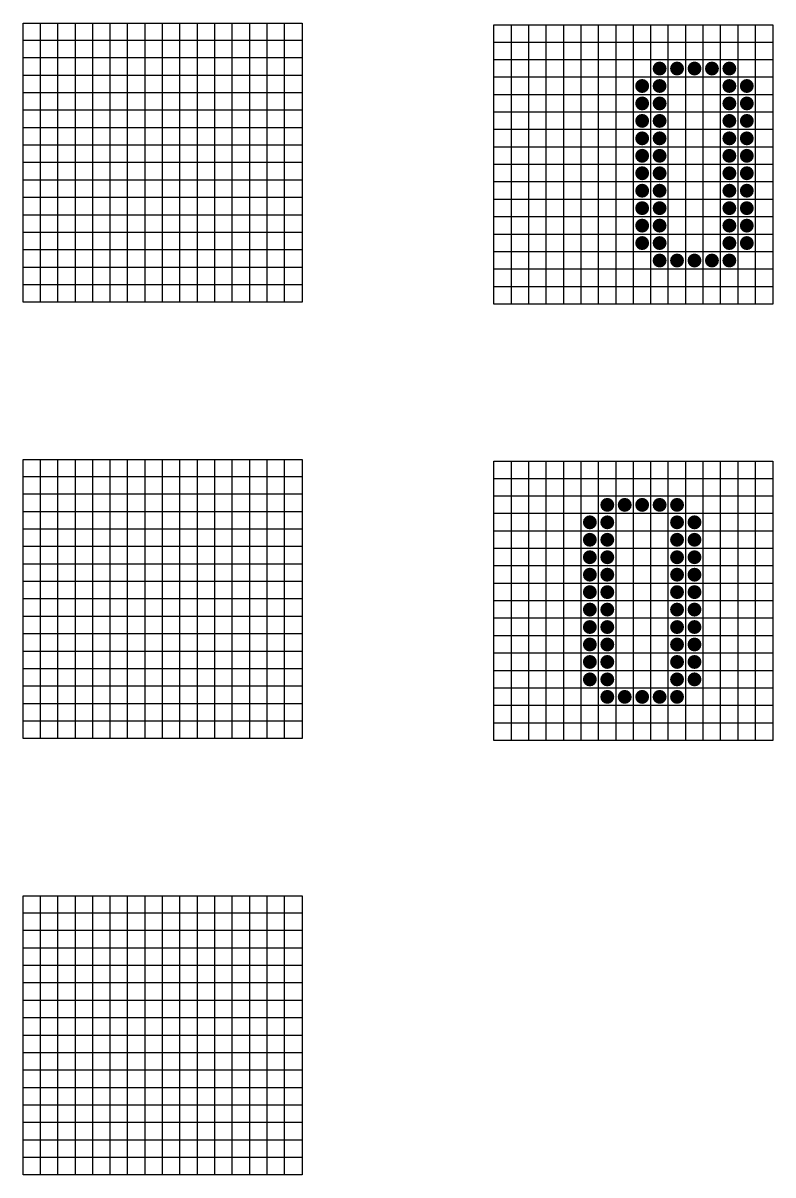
# Model space of a CAD drawing. Header units: millimetres. Extents: x -420 to 3492, y -250 to 2666.
# Drawn here: x 1441 to 1871, y -250 to 410 of the extents above; entities that cross this region are included whole.
import ezdxf

# ---------------------------------------------------------------- set-up
doc = ezdxf.new("R2010")
doc.units = ezdxf.units.MM
doc.layers.add('1', color=252, linetype='Continuous')

# ---------------------------------------------------------------- blocks, each defined once
blk = doc.blocks.new('A$C286635286')
at = {"layer": '1'}
for p, q in [((20, 160), (180, 160)), ((20, 0), (20, 160)), ((30, 0), (30, 160)), ((40, 0), (40, 160)), ((50, 0), (50, 160)), ((60, 0), (60, 160)), ((70, 0), (70, 160)), ((80, 0), (80, 160)), ((90, 0), (90, 160)), ((100, 0), (100, 160)), ((110, 0), (110, 160)), ((120, 0), (120, 160)), ((130, 0), (130, 160)), ((140, 0), (140, 160)), ((150, 0), (150, 160)), ((160, 0), (160, 160)), ((170, 0), (170, 160)), ((180, 160), (180, 0)), ((180, 150), (20, 150)), ((180, 140), (20, 140)), ((180, 130), (20, 130)), ((180, 120), (20, 120)), ((180, 110), (20, 110)), ((180, 100), (20, 100)), ((180, 90), (20, 90)), ((180, 80), (20, 80)), ((180, 70), (20, 70)), ((180, 60), (20, 60)), ((180, 50), (20, 50)), ((180, 40), (20, 40)), ((180, 30), (20, 30)), ((180, 20), (20, 20)), ((180, 10), (20, 10)), ((180, 0), (20, 0))]:
    blk.add_line(p, q, dxfattribs=at)

msp = doc.modelspace()

# ---------------------------------------------------------------- hatches: boundary and pattern name
h = msp.add_hatch(color=256)
h.set_gradient(color1=(255, 191, 0), color2=(255, 187, 0), one_color=1, name='INVSPHERICAL')
h.paths.add_polyline_path([(1801.84, 383.93, 1), (1809.84, 383.93, 1)])
edge = h.paths.add_edge_path(flags=0)
edge.add_arc((1805.84, 383.93), 4, 0, 360)
edge = h.paths.add_edge_path(flags=16)
edge.add_arc((1805.84, 383.93), 4, 0, 360)
h = msp.add_hatch(color=256)
h.set_gradient(color1=(255, 191, 0), color2=(255, 187, 0), one_color=1, name='INVSPHERICAL')
h.paths.add_polyline_path([(1811.84, 383.93, 1), (1819.84, 383.93, 1)])
edge = h.paths.add_edge_path(flags=0)
edge.add_arc((1815.84, 383.93), 4, 0, 360)
edge = h.paths.add_edge_path(flags=16)
edge.add_arc((1815.84, 383.93), 4, 0, 360)
h = msp.add_hatch(color=256)
h.set_gradient(color1=(255, 191, 0), color2=(255, 187, 0), one_color=1, name='INVSPHERICAL')
h.paths.add_polyline_path([(1821.84, 383.93, 1), (1829.84, 383.93, 1)])
edge = h.paths.add_edge_path(flags=0)
edge.add_arc((1825.84, 383.93), 4, 0, 360)
edge = h.paths.add_edge_path(flags=16)
edge.add_arc((1825.84, 383.93), 4, 0, 360)
h = msp.add_hatch(color=256)
h.set_gradient(color1=(255, 191, 0), color2=(255, 187, 0), one_color=1, name='INVSPHERICAL')
h.paths.add_polyline_path([(1831.84, 383.93, 1), (1839.84, 383.93, 1)])
edge = h.paths.add_edge_path(flags=0)
edge.add_arc((1835.84, 383.93), 4, 0, 360)
edge = h.paths.add_edge_path(flags=16)
edge.add_arc((1835.84, 383.93), 4, 0, 360)
h = msp.add_hatch(color=256)
h.set_gradient(color1=(255, 191, 0), color2=(255, 187, 0), one_color=1, name='INVSPHERICAL')
h.paths.add_polyline_path([(1841.84, 383.93, 1), (1849.84, 383.93, 1)])
edge = h.paths.add_edge_path(flags=0)
edge.add_arc((1845.84, 383.93), 4, 0, 360)
edge = h.paths.add_edge_path(flags=16)
edge.add_arc((1845.84, 383.93), 4, 0, 360)
h = msp.add_hatch(color=256)
h.set_gradient(color1=(255, 191, 0), color2=(255, 187, 0), one_color=1, name='INVSPHERICAL')
h.paths.add_polyline_path([(1791.84, 373.93, 1), (1799.84, 373.93, 1)])
edge = h.paths.add_edge_path(flags=0)
edge.add_arc((1795.84, 373.93), 4, 0, 360)
edge = h.paths.add_edge_path(flags=16)
edge.add_arc((1795.84, 373.93), 4, 0, 360)
h = msp.add_hatch(color=256)
h.set_gradient(color1=(255, 191, 0), color2=(255, 187, 0), one_color=1, name='INVSPHERICAL')
h.paths.add_polyline_path([(1801.84, 373.93, 1), (1809.84, 373.93, 1)])
edge = h.paths.add_edge_path(flags=0)
edge.add_arc((1805.84, 373.93), 4, 0, 360)
edge = h.paths.add_edge_path(flags=16)
edge.add_arc((1805.84, 373.93), 4, 0, 360)
h = msp.add_hatch(color=256)
h.set_gradient(color1=(255, 191, 0), color2=(255, 187, 0), one_color=1, name='INVSPHERICAL')
h.paths.add_polyline_path([(1841.84, 373.93, 1), (1849.84, 373.93, 1)])
edge = h.paths.add_edge_path(flags=0)
edge.add_arc((1845.84, 373.93), 4, 0, 360)
edge = h.paths.add_edge_path(flags=16)
edge.add_arc((1845.84, 373.93), 4, 0, 360)
h = msp.add_hatch(color=256)
h.set_gradient(color1=(255, 191, 0), color2=(255, 187, 0), one_color=1, name='INVSPHERICAL')
h.paths.add_polyline_path([(1851.84, 373.93, 1), (1859.84, 373.93, 1)])
edge = h.paths.add_edge_path(flags=0)
edge.add_arc((1855.84, 373.93), 4, 0, 360)
edge = h.paths.add_edge_path(flags=16)
edge.add_arc((1855.84, 373.93), 4, 0, 360)
h = msp.add_hatch(color=256)
h.set_gradient(color1=(255, 191, 0), color2=(255, 187, 0), one_color=1, name='INVSPHERICAL')
h.paths.add_polyline_path([(1791.84, 363.93, 1), (1799.84, 363.93, 1)])
edge = h.paths.add_edge_path(flags=0)
edge.add_arc((1795.84, 363.93), 4, 0, 360)
edge = h.paths.add_edge_path(flags=16)
edge.add_arc((1795.84, 363.93), 4, 0, 360)
h = msp.add_hatch(color=256)
h.set_gradient(color1=(255, 191, 0), color2=(255, 187, 0), one_color=1, name='INVSPHERICAL')
h.paths.add_polyline_path([(1801.84, 363.93, 1), (1809.84, 363.93, 1)])
edge = h.paths.add_edge_path(flags=0)
edge.add_arc((1805.84, 363.93), 4, 0, 360)
edge = h.paths.add_edge_path(flags=16)
edge.add_arc((1805.84, 363.93), 4, 0, 360)
h = msp.add_hatch(color=256)
h.set_gradient(color1=(255, 191, 0), color2=(255, 187, 0), one_color=1, name='INVSPHERICAL')
h.paths.add_polyline_path([(1841.84, 363.93, 1), (1849.84, 363.93, 1)])
edge = h.paths.add_edge_path(flags=0)
edge.add_arc((1845.84, 363.93), 4, 0, 360)
edge = h.paths.add_edge_path(flags=16)
edge.add_arc((1845.84, 363.93), 4, 0, 360)
h = msp.add_hatch(color=256)
h.set_gradient(color1=(255, 191, 0), color2=(255, 187, 0), one_color=1, name='INVSPHERICAL')
h.paths.add_polyline_path([(1851.84, 363.93, 1), (1859.84, 363.93, 1)])
edge = h.paths.add_edge_path(flags=0)
edge.add_arc((1855.84, 363.93), 4, 0, 360)
edge = h.paths.add_edge_path(flags=16)
edge.add_arc((1855.84, 363.93), 4, 0, 360)
h = msp.add_hatch(color=256)
h.set_gradient(color1=(255, 191, 0), color2=(255, 187, 0), one_color=1, name='INVSPHERICAL')
h.paths.add_polyline_path([(1791.84, 353.93, 1), (1799.84, 353.93, 1)])
edge = h.paths.add_edge_path(flags=0)
edge.add_arc((1795.84, 353.93), 4, 0, 360)
edge = h.paths.add_edge_path(flags=16)
edge.add_arc((1795.84, 353.93), 4, 0, 360)
h = msp.add_hatch(color=256)
h.set_gradient(color1=(255, 191, 0), color2=(255, 187, 0), one_color=1, name='INVSPHERICAL')
h.paths.add_polyline_path([(1801.84, 353.93, 1), (1809.84, 353.93, 1)])
edge = h.paths.add_edge_path(flags=0)
edge.add_arc((1805.84, 353.93), 4, 0, 360)
edge = h.paths.add_edge_path(flags=16)
edge.add_arc((1805.84, 353.93), 4, 0, 360)
h = msp.add_hatch(color=256)
h.set_gradient(color1=(255, 191, 0), color2=(255, 187, 0), one_color=1, name='INVSPHERICAL')
h.paths.add_polyline_path([(1841.84, 353.93, 1), (1849.84, 353.93, 1)])
edge = h.paths.add_edge_path(flags=0)
edge.add_arc((1845.84, 353.93), 4, 0, 360)
edge = h.paths.add_edge_path(flags=16)
edge.add_arc((1845.84, 353.93), 4, 0, 360)
h = msp.add_hatch(color=256)
h.set_gradient(color1=(255, 191, 0), color2=(255, 187, 0), one_color=1, name='INVSPHERICAL')
h.paths.add_polyline_path([(1851.84, 353.93, 1), (1859.84, 353.93, 1)])
edge = h.paths.add_edge_path(flags=0)
edge.add_arc((1855.84, 353.93), 4, 0, 360)
edge = h.paths.add_edge_path(flags=16)
edge.add_arc((1855.84, 353.93), 4, 0, 360)
h = msp.add_hatch(color=256)
h.set_gradient(color1=(255, 191, 0), color2=(255, 187, 0), one_color=1, name='INVSPHERICAL')
h.paths.add_polyline_path([(1791.84, 343.93, 1), (1799.84, 343.93, 1)])
edge = h.paths.add_edge_path(flags=0)
edge.add_arc((1795.84, 343.93), 4, 0, 360)
edge = h.paths.add_edge_path(flags=16)
edge.add_arc((1795.84, 343.93), 4, 0, 360)
h = msp.add_hatch(color=256)
h.set_gradient(color1=(255, 191, 0), color2=(255, 187, 0), one_color=1, name='INVSPHERICAL')
h.paths.add_polyline_path([(1801.84, 343.93, 1), (1809.84, 343.93, 1)])
edge = h.paths.add_edge_path(flags=0)
edge.add_arc((1805.84, 343.93), 4, 0, 360)
edge = h.paths.add_edge_path(flags=16)
edge.add_arc((1805.84, 343.93), 4, 0, 360)
h = msp.add_hatch(color=256)
h.set_gradient(color1=(255, 191, 0), color2=(255, 187, 0), one_color=1, name='INVSPHERICAL')
h.paths.add_polyline_path([(1841.84, 343.93, 1), (1849.84, 343.93, 1)])
edge = h.paths.add_edge_path(flags=0)
edge.add_arc((1845.84, 343.93), 4, 0, 360)
edge = h.paths.add_edge_path(flags=16)
edge.add_arc((1845.84, 343.93), 4, 0, 360)
h = msp.add_hatch(color=256)
h.set_gradient(color1=(255, 191, 0), color2=(255, 187, 0), one_color=1, name='INVSPHERICAL')
h.paths.add_polyline_path([(1851.84, 343.93, 1), (1859.84, 343.93, 1)])
edge = h.paths.add_edge_path(flags=0)
edge.add_arc((1855.84, 343.93), 4, 0, 360)
edge = h.paths.add_edge_path(flags=16)
edge.add_arc((1855.84, 343.93), 4, 0, 360)
h = msp.add_hatch(color=256)
h.set_gradient(color1=(255, 191, 0), color2=(255, 187, 0), one_color=1, name='INVSPHERICAL')
h.paths.add_polyline_path([(1791.84, 333.93, 1), (1799.84, 333.93, 1)])
edge = h.paths.add_edge_path(flags=0)
edge.add_arc((1795.84, 333.93), 4, 0, 360)
edge = h.paths.add_edge_path(flags=16)
edge.add_arc((1795.84, 333.93), 4, 0, 360)
h = msp.add_hatch(color=256)
h.set_gradient(color1=(255, 191, 0), color2=(255, 187, 0), one_color=1, name='INVSPHERICAL')
h.paths.add_polyline_path([(1801.84, 333.93, 1), (1809.84, 333.93, 1)])
edge = h.paths.add_edge_path(flags=0)
edge.add_arc((1805.84, 333.93), 4, 0, 360)
edge = h.paths.add_edge_path(flags=16)
edge.add_arc((1805.84, 333.93), 4, 0, 360)
h = msp.add_hatch(color=256)
h.set_gradient(color1=(255, 191, 0), color2=(255, 187, 0), one_color=1, name='INVSPHERICAL')
h.paths.add_polyline_path([(1841.84, 333.93, 1), (1849.84, 333.93, 1)])
edge = h.paths.add_edge_path(flags=0)
edge.add_arc((1845.84, 333.93), 4, 0, 360)
edge = h.paths.add_edge_path(flags=16)
edge.add_arc((1845.84, 333.93), 4, 0, 360)
h = msp.add_hatch(color=256)
h.set_gradient(color1=(255, 191, 0), color2=(255, 187, 0), one_color=1, name='INVSPHERICAL')
h.paths.add_polyline_path([(1851.84, 333.93, 1), (1859.84, 333.93, 1)])
edge = h.paths.add_edge_path(flags=0)
edge.add_arc((1855.84, 333.93), 4, 0, 360)
edge = h.paths.add_edge_path(flags=16)
edge.add_arc((1855.84, 333.93), 4, 0, 360)
h = msp.add_hatch(color=256)
h.set_gradient(color1=(255, 191, 0), color2=(255, 187, 0), one_color=1, name='INVSPHERICAL')
h.paths.add_polyline_path([(1791.84, 323.93, 1), (1799.84, 323.93, 1)])
edge = h.paths.add_edge_path(flags=0)
edge.add_arc((1795.84, 323.93), 4, 0, 360)
edge = h.paths.add_edge_path(flags=16)
edge.add_arc((1795.84, 323.93), 4, 0, 360)
h = msp.add_hatch(color=256)
h.set_gradient(color1=(255, 191, 0), color2=(255, 187, 0), one_color=1, name='INVSPHERICAL')
h.paths.add_polyline_path([(1801.84, 323.93, 1), (1809.84, 323.93, 1)])
edge = h.paths.add_edge_path(flags=0)
edge.add_arc((1805.84, 323.93), 4, 0, 360)
edge = h.paths.add_edge_path(flags=16)
edge.add_arc((1805.84, 323.93), 4, 0, 360)
h = msp.add_hatch(color=256)
h.set_gradient(color1=(255, 191, 0), color2=(255, 187, 0), one_color=1, name='INVSPHERICAL')
h.paths.add_polyline_path([(1841.84, 323.93, 1), (1849.84, 323.93, 1)])
edge = h.paths.add_edge_path(flags=0)
edge.add_arc((1845.84, 323.93), 4, 0, 360)
edge = h.paths.add_edge_path(flags=16)
edge.add_arc((1845.84, 323.93), 4, 0, 360)
h = msp.add_hatch(color=256)
h.set_gradient(color1=(255, 191, 0), color2=(255, 187, 0), one_color=1, name='INVSPHERICAL')
h.paths.add_polyline_path([(1851.84, 323.93, 1), (1859.84, 323.93, 1)])
edge = h.paths.add_edge_path(flags=0)
edge.add_arc((1855.84, 323.93), 4, 0, 360)
edge = h.paths.add_edge_path(flags=16)
edge.add_arc((1855.84, 323.93), 4, 0, 360)
h = msp.add_hatch(color=256)
h.set_gradient(color1=(255, 191, 0), color2=(255, 187, 0), one_color=1, name='INVSPHERICAL')
h.paths.add_polyline_path([(1791.84, 313.93, 1), (1799.84, 313.93, 1)])
edge = h.paths.add_edge_path(flags=0)
edge.add_arc((1795.84, 313.93), 4, 0, 360)
edge = h.paths.add_edge_path(flags=16)
edge.add_arc((1795.84, 313.93), 4, 0, 360)
h = msp.add_hatch(color=256)
h.set_gradient(color1=(255, 191, 0), color2=(255, 187, 0), one_color=1, name='INVSPHERICAL')
h.paths.add_polyline_path([(1801.84, 313.93, 1), (1809.84, 313.93, 1)])
edge = h.paths.add_edge_path(flags=0)
edge.add_arc((1805.84, 313.93), 4, 0, 360)
edge = h.paths.add_edge_path(flags=16)
edge.add_arc((1805.84, 313.93), 4, 0, 360)
h = msp.add_hatch(color=256)
h.set_gradient(color1=(255, 191, 0), color2=(255, 187, 0), one_color=1, name='INVSPHERICAL')
h.paths.add_polyline_path([(1841.84, 313.93, 1), (1849.84, 313.93, 1)])
edge = h.paths.add_edge_path(flags=0)
edge.add_arc((1845.84, 313.93), 4, 0, 360)
edge = h.paths.add_edge_path(flags=16)
edge.add_arc((1845.84, 313.93), 4, 0, 360)
h = msp.add_hatch(color=256)
h.set_gradient(color1=(255, 191, 0), color2=(255, 187, 0), one_color=1, name='INVSPHERICAL')
h.paths.add_polyline_path([(1851.84, 313.93, 1), (1859.84, 313.93, 1)])
edge = h.paths.add_edge_path(flags=0)
edge.add_arc((1855.84, 313.93), 4, 0, 360)
edge = h.paths.add_edge_path(flags=16)
edge.add_arc((1855.84, 313.93), 4, 0, 360)
h = msp.add_hatch(color=256)
h.set_gradient(color1=(255, 191, 0), color2=(255, 187, 0), one_color=1, name='INVSPHERICAL')
h.paths.add_polyline_path([(1791.84, 303.93, 1), (1799.84, 303.93, 1)])
edge = h.paths.add_edge_path(flags=0)
edge.add_arc((1795.84, 303.93), 4, 0, 360)
edge = h.paths.add_edge_path(flags=16)
edge.add_arc((1795.84, 303.93), 4, 0, 360)
h = msp.add_hatch(color=256)
h.set_gradient(color1=(255, 191, 0), color2=(255, 187, 0), one_color=1, name='INVSPHERICAL')
h.paths.add_polyline_path([(1801.84, 303.93, 1), (1809.84, 303.93, 1)])
edge = h.paths.add_edge_path(flags=0)
edge.add_arc((1805.84, 303.93), 4, 0, 360)
edge = h.paths.add_edge_path(flags=16)
edge.add_arc((1805.84, 303.93), 4, 0, 360)
h = msp.add_hatch(color=256)
h.set_gradient(color1=(255, 191, 0), color2=(255, 187, 0), one_color=1, name='INVSPHERICAL')
h.paths.add_polyline_path([(1841.84, 303.93, 1), (1849.84, 303.93, 1)])
edge = h.paths.add_edge_path(flags=0)
edge.add_arc((1845.84, 303.93), 4, 0, 360)
edge = h.paths.add_edge_path(flags=16)
edge.add_arc((1845.84, 303.93), 4, 0, 360)
h = msp.add_hatch(color=256)
h.set_gradient(color1=(255, 191, 0), color2=(255, 187, 0), one_color=1, name='INVSPHERICAL')
h.paths.add_polyline_path([(1851.84, 303.93, 1), (1859.84, 303.93, 1)])
edge = h.paths.add_edge_path(flags=0)
edge.add_arc((1855.84, 303.93), 4, 0, 360)
edge = h.paths.add_edge_path(flags=16)
edge.add_arc((1855.84, 303.93), 4, 0, 360)
h = msp.add_hatch(color=256)
h.set_gradient(color1=(255, 191, 0), color2=(255, 187, 0), one_color=1, name='INVSPHERICAL')
h.paths.add_polyline_path([(1791.84, 293.93, 1), (1799.84, 293.93, 1)])
edge = h.paths.add_edge_path(flags=0)
edge.add_arc((1795.84, 293.93), 4, 0, 360)
edge = h.paths.add_edge_path(flags=16)
edge.add_arc((1795.84, 293.93), 4, 0, 360)
h = msp.add_hatch(color=256)
h.set_gradient(color1=(255, 191, 0), color2=(255, 187, 0), one_color=1, name='INVSPHERICAL')
h.paths.add_polyline_path([(1801.84, 293.93, 1), (1809.84, 293.93, 1)])
edge = h.paths.add_edge_path(flags=0)
edge.add_arc((1805.84, 293.93), 4, 0, 360)
edge = h.paths.add_edge_path(flags=16)
edge.add_arc((1805.84, 293.93), 4, 0, 360)
h = msp.add_hatch(color=256)
h.set_gradient(color1=(255, 191, 0), color2=(255, 187, 0), one_color=1, name='INVSPHERICAL')
h.paths.add_polyline_path([(1841.84, 293.93, 1), (1849.84, 293.93, 1)])
edge = h.paths.add_edge_path(flags=0)
edge.add_arc((1845.84, 293.93), 4, 0, 360)
edge = h.paths.add_edge_path(flags=16)
edge.add_arc((1845.84, 293.93), 4, 0, 360)
h = msp.add_hatch(color=256)
h.set_gradient(color1=(255, 191, 0), color2=(255, 187, 0), one_color=1, name='INVSPHERICAL')
h.paths.add_polyline_path([(1851.84, 293.93, 1), (1859.84, 293.93, 1)])
edge = h.paths.add_edge_path(flags=0)
edge.add_arc((1855.84, 293.93), 4, 0, 360)
edge = h.paths.add_edge_path(flags=16)
edge.add_arc((1855.84, 293.93), 4, 0, 360)
h = msp.add_hatch(color=256)
h.set_gradient(color1=(255, 191, 0), color2=(255, 187, 0), one_color=1, name='INVSPHERICAL')
h.paths.add_polyline_path([(1791.84, 283.93, 1), (1799.84, 283.93, 1)])
edge = h.paths.add_edge_path(flags=0)
edge.add_arc((1795.84, 283.93), 4, 0, 360)
edge = h.paths.add_edge_path(flags=16)
edge.add_arc((1795.84, 283.93), 4, 0, 360)
h = msp.add_hatch(color=256)
h.set_gradient(color1=(255, 191, 0), color2=(255, 187, 0), one_color=1, name='INVSPHERICAL')
h.paths.add_polyline_path([(1801.84, 283.93, 1), (1809.84, 283.93, 1)])
edge = h.paths.add_edge_path(flags=0)
edge.add_arc((1805.84, 283.93), 4, 0, 360)
edge = h.paths.add_edge_path(flags=16)
edge.add_arc((1805.84, 283.93), 4, 0, 360)
h = msp.add_hatch(color=256)
h.set_gradient(color1=(255, 191, 0), color2=(255, 187, 0), one_color=1, name='INVSPHERICAL')
h.paths.add_polyline_path([(1841.84, 283.93, 1), (1849.84, 283.93, 1)])
edge = h.paths.add_edge_path(flags=0)
edge.add_arc((1845.84, 283.93), 4, 0, 360)
edge = h.paths.add_edge_path(flags=16)
edge.add_arc((1845.84, 283.93), 4, 0, 360)
h = msp.add_hatch(color=256)
h.set_gradient(color1=(255, 191, 0), color2=(255, 187, 0), one_color=1, name='INVSPHERICAL')
h.paths.add_polyline_path([(1851.84, 283.93, 1), (1859.84, 283.93, 1)])
edge = h.paths.add_edge_path(flags=0)
edge.add_arc((1855.84, 283.93), 4, 0, 360)
edge = h.paths.add_edge_path(flags=16)
edge.add_arc((1855.84, 283.93), 4, 0, 360)
h = msp.add_hatch(color=256)
h.set_gradient(color1=(255, 191, 0), color2=(255, 187, 0), one_color=1, name='INVSPHERICAL')
h.paths.add_polyline_path([(1801.84, 273.93, 1), (1809.84, 273.93, 1)])
edge = h.paths.add_edge_path(flags=0)
edge.add_arc((1805.84, 273.93), 4, 0, 360)
edge = h.paths.add_edge_path(flags=16)
edge.add_arc((1805.84, 273.93), 4, 0, 360)
h = msp.add_hatch(color=256)
h.set_gradient(color1=(255, 191, 0), color2=(255, 187, 0), one_color=1, name='INVSPHERICAL')
h.paths.add_polyline_path([(1811.84, 273.93, 1), (1819.84, 273.93, 1)])
edge = h.paths.add_edge_path(flags=0)
edge.add_arc((1815.84, 273.93), 4, 0, 360)
edge = h.paths.add_edge_path(flags=16)
edge.add_arc((1815.84, 273.93), 4, 0, 360)
h = msp.add_hatch(color=256)
h.set_gradient(color1=(255, 191, 0), color2=(255, 187, 0), one_color=1, name='INVSPHERICAL')
h.paths.add_polyline_path([(1821.84, 273.93, 1), (1829.84, 273.93, 1)])
edge = h.paths.add_edge_path(flags=0)
edge.add_arc((1825.84, 273.93), 4, 0, 360)
edge = h.paths.add_edge_path(flags=16)
edge.add_arc((1825.84, 273.93), 4, 0, 360)
h = msp.add_hatch(color=256)
h.set_gradient(color1=(255, 191, 0), color2=(255, 187, 0), one_color=1, name='INVSPHERICAL')
h.paths.add_polyline_path([(1831.84, 273.93, 1), (1839.84, 273.93, 1)])
edge = h.paths.add_edge_path(flags=0)
edge.add_arc((1835.84, 273.93), 4, 0, 360)
edge = h.paths.add_edge_path(flags=16)
edge.add_arc((1835.84, 273.93), 4, 0, 360)
h = msp.add_hatch(color=256)
h.set_gradient(color1=(255, 191, 0), color2=(255, 187, 0), one_color=1, name='INVSPHERICAL')
h.paths.add_polyline_path([(1841.84, 273.93, 1), (1849.84, 273.93, 1)])
edge = h.paths.add_edge_path(flags=0)
edge.add_arc((1845.84, 273.93), 4, 0, 360)
edge = h.paths.add_edge_path(flags=16)
edge.add_arc((1845.84, 273.93), 4, 0, 360)
h = msp.add_hatch(color=256)
h.set_gradient(color1=(255, 191, 0), color2=(255, 187, 0), one_color=1, name='INVSPHERICAL')
h.paths.add_polyline_path([(1771.84, 133.93, 1), (1779.84, 133.93, 1)])
edge = h.paths.add_edge_path(flags=0)
edge.add_arc((1775.84, 133.93), 4, 0, 360)
edge = h.paths.add_edge_path(flags=16)
edge.add_arc((1775.84, 133.93), 4, 0, 360)
h = msp.add_hatch(color=256)
h.set_gradient(color1=(255, 191, 0), color2=(255, 187, 0), one_color=1, name='INVSPHERICAL')
h.paths.add_polyline_path([(1781.84, 133.93, 1), (1789.84, 133.93, 1)])
edge = h.paths.add_edge_path(flags=0)
edge.add_arc((1785.84, 133.93), 4, 0, 360)
edge = h.paths.add_edge_path(flags=16)
edge.add_arc((1785.84, 133.93), 4, 0, 360)
h = msp.add_hatch(color=256)
h.set_gradient(color1=(255, 191, 0), color2=(255, 187, 0), one_color=1, name='INVSPHERICAL')
h.paths.add_polyline_path([(1791.84, 133.93, 1), (1799.84, 133.93, 1)])
edge = h.paths.add_edge_path(flags=0)
edge.add_arc((1795.84, 133.93), 4, 0, 360)
edge = h.paths.add_edge_path(flags=16)
edge.add_arc((1795.84, 133.93), 4, 0, 360)
h = msp.add_hatch(color=256)
h.set_gradient(color1=(255, 191, 0), color2=(255, 187, 0), one_color=1, name='INVSPHERICAL')
h.paths.add_polyline_path([(1801.84, 133.93, 1), (1809.84, 133.93, 1)])
edge = h.paths.add_edge_path(flags=0)
edge.add_arc((1805.84, 133.93), 4, 0, 360)
edge = h.paths.add_edge_path(flags=16)
edge.add_arc((1805.84, 133.93), 4, 0, 360)
h = msp.add_hatch(color=256)
h.set_gradient(color1=(255, 191, 0), color2=(255, 187, 0), one_color=1, name='INVSPHERICAL')
h.paths.add_polyline_path([(1811.84, 133.93, 1), (1819.84, 133.93, 1)])
edge = h.paths.add_edge_path(flags=0)
edge.add_arc((1815.84, 133.93), 4, 0, 360)
edge = h.paths.add_edge_path(flags=16)
edge.add_arc((1815.84, 133.93), 4, 0, 360)
h = msp.add_hatch(color=256)
h.set_gradient(color1=(255, 191, 0), color2=(255, 187, 0), one_color=1, name='INVSPHERICAL')
h.paths.add_polyline_path([(1761.84, 123.93, 1), (1769.84, 123.93, 1)])
edge = h.paths.add_edge_path(flags=0)
edge.add_arc((1765.84, 123.93), 4, 0, 360)
edge = h.paths.add_edge_path(flags=16)
edge.add_arc((1765.84, 123.93), 4, 0, 360)
h = msp.add_hatch(color=256)
h.set_gradient(color1=(255, 191, 0), color2=(255, 187, 0), one_color=1, name='INVSPHERICAL')
h.paths.add_polyline_path([(1771.84, 123.93, 1), (1779.84, 123.93, 1)])
edge = h.paths.add_edge_path(flags=0)
edge.add_arc((1775.84, 123.93), 4, 0, 360)
edge = h.paths.add_edge_path(flags=16)
edge.add_arc((1775.84, 123.93), 4, 0, 360)
h = msp.add_hatch(color=256)
h.set_gradient(color1=(255, 191, 0), color2=(255, 187, 0), one_color=1, name='INVSPHERICAL')
h.paths.add_polyline_path([(1811.84, 123.93, 1), (1819.84, 123.93, 1)])
edge = h.paths.add_edge_path(flags=0)
edge.add_arc((1815.84, 123.93), 4, 0, 360)
edge = h.paths.add_edge_path(flags=16)
edge.add_arc((1815.84, 123.93), 4, 0, 360)
h = msp.add_hatch(color=256)
h.set_gradient(color1=(255, 191, 0), color2=(255, 187, 0), one_color=1, name='INVSPHERICAL')
h.paths.add_polyline_path([(1821.84, 123.93, 1), (1829.84, 123.93, 1)])
edge = h.paths.add_edge_path(flags=0)
edge.add_arc((1825.84, 123.93), 4, 0, 360)
edge = h.paths.add_edge_path(flags=16)
edge.add_arc((1825.84, 123.93), 4, 0, 360)
h = msp.add_hatch(color=256)
h.set_gradient(color1=(255, 191, 0), color2=(255, 187, 0), one_color=1, name='INVSPHERICAL')
h.paths.add_polyline_path([(1761.84, 113.93, 1), (1769.84, 113.93, 1)])
edge = h.paths.add_edge_path(flags=0)
edge.add_arc((1765.84, 113.93), 4, 0, 360)
edge = h.paths.add_edge_path(flags=16)
edge.add_arc((1765.84, 113.93), 4, 0, 360)
h = msp.add_hatch(color=256)
h.set_gradient(color1=(255, 191, 0), color2=(255, 187, 0), one_color=1, name='INVSPHERICAL')
h.paths.add_polyline_path([(1771.84, 113.93, 1), (1779.84, 113.93, 1)])
edge = h.paths.add_edge_path(flags=0)
edge.add_arc((1775.84, 113.93), 4, 0, 360)
edge = h.paths.add_edge_path(flags=16)
edge.add_arc((1775.84, 113.93), 4, 0, 360)
h = msp.add_hatch(color=256)
h.set_gradient(color1=(255, 191, 0), color2=(255, 187, 0), one_color=1, name='INVSPHERICAL')
h.paths.add_polyline_path([(1811.84, 113.93, 1), (1819.84, 113.93, 1)])
edge = h.paths.add_edge_path(flags=0)
edge.add_arc((1815.84, 113.93), 4, 0, 360)
edge = h.paths.add_edge_path(flags=16)
edge.add_arc((1815.84, 113.93), 4, 0, 360)
h = msp.add_hatch(color=256)
h.set_gradient(color1=(255, 191, 0), color2=(255, 187, 0), one_color=1, name='INVSPHERICAL')
h.paths.add_polyline_path([(1821.84, 113.93, 1), (1829.84, 113.93, 1)])
edge = h.paths.add_edge_path(flags=0)
edge.add_arc((1825.84, 113.93), 4, 0, 360)
edge = h.paths.add_edge_path(flags=16)
edge.add_arc((1825.84, 113.93), 4, 0, 360)
h = msp.add_hatch(color=256)
h.set_gradient(color1=(255, 191, 0), color2=(255, 187, 0), one_color=1, name='INVSPHERICAL')
h.paths.add_polyline_path([(1761.84, 103.93, 1), (1769.84, 103.93, 1)])
edge = h.paths.add_edge_path(flags=0)
edge.add_arc((1765.84, 103.93), 4, 0, 360)
edge = h.paths.add_edge_path(flags=16)
edge.add_arc((1765.84, 103.93), 4, 0, 360)
h = msp.add_hatch(color=256)
h.set_gradient(color1=(255, 191, 0), color2=(255, 187, 0), one_color=1, name='INVSPHERICAL')
h.paths.add_polyline_path([(1771.84, 103.93, 1), (1779.84, 103.93, 1)])
edge = h.paths.add_edge_path(flags=0)
edge.add_arc((1775.84, 103.93), 4, 0, 360)
edge = h.paths.add_edge_path(flags=16)
edge.add_arc((1775.84, 103.93), 4, 0, 360)
h = msp.add_hatch(color=256)
h.set_gradient(color1=(255, 191, 0), color2=(255, 187, 0), one_color=1, name='INVSPHERICAL')
h.paths.add_polyline_path([(1811.84, 103.93, 1), (1819.84, 103.93, 1)])
edge = h.paths.add_edge_path(flags=0)
edge.add_arc((1815.84, 103.93), 4, 0, 360)
edge = h.paths.add_edge_path(flags=16)
edge.add_arc((1815.84, 103.93), 4, 0, 360)
h = msp.add_hatch(color=256)
h.set_gradient(color1=(255, 191, 0), color2=(255, 187, 0), one_color=1, name='INVSPHERICAL')
h.paths.add_polyline_path([(1821.84, 103.93, 1), (1829.84, 103.93, 1)])
edge = h.paths.add_edge_path(flags=0)
edge.add_arc((1825.84, 103.93), 4, 0, 360)
edge = h.paths.add_edge_path(flags=16)
edge.add_arc((1825.84, 103.93), 4, 0, 360)
h = msp.add_hatch(color=256)
h.set_gradient(color1=(255, 191, 0), color2=(255, 187, 0), one_color=1, name='INVSPHERICAL')
h.paths.add_polyline_path([(1761.84, 93.93, 1), (1769.84, 93.93, 1)])
edge = h.paths.add_edge_path(flags=0)
edge.add_arc((1765.84, 93.93), 4, 0, 360)
edge = h.paths.add_edge_path(flags=16)
edge.add_arc((1765.84, 93.93), 4, 0, 360)
h = msp.add_hatch(color=256)
h.set_gradient(color1=(255, 191, 0), color2=(255, 187, 0), one_color=1, name='INVSPHERICAL')
h.paths.add_polyline_path([(1771.84, 93.93, 1), (1779.84, 93.93, 1)])
edge = h.paths.add_edge_path(flags=0)
edge.add_arc((1775.84, 93.93), 4, 0, 360)
edge = h.paths.add_edge_path(flags=16)
edge.add_arc((1775.84, 93.93), 4, 0, 360)
h = msp.add_hatch(color=256)
h.set_gradient(color1=(255, 191, 0), color2=(255, 187, 0), one_color=1, name='INVSPHERICAL')
h.paths.add_polyline_path([(1811.84, 93.93, 1), (1819.84, 93.93, 1)])
edge = h.paths.add_edge_path(flags=0)
edge.add_arc((1815.84, 93.93), 4, 0, 360)
edge = h.paths.add_edge_path(flags=16)
edge.add_arc((1815.84, 93.93), 4, 0, 360)
h = msp.add_hatch(color=256)
h.set_gradient(color1=(255, 191, 0), color2=(255, 187, 0), one_color=1, name='INVSPHERICAL')
h.paths.add_polyline_path([(1821.84, 93.93, 1), (1829.84, 93.93, 1)])
edge = h.paths.add_edge_path(flags=0)
edge.add_arc((1825.84, 93.93), 4, 0, 360)
edge = h.paths.add_edge_path(flags=16)
edge.add_arc((1825.84, 93.93), 4, 0, 360)
h = msp.add_hatch(color=256)
h.set_gradient(color1=(255, 191, 0), color2=(255, 187, 0), one_color=1, name='INVSPHERICAL')
h.paths.add_polyline_path([(1761.84, 83.93, 1), (1769.84, 83.93, 1)])
edge = h.paths.add_edge_path(flags=0)
edge.add_arc((1765.84, 83.93), 4, 0, 360)
edge = h.paths.add_edge_path(flags=16)
edge.add_arc((1765.84, 83.93), 4, 0, 360)
h = msp.add_hatch(color=256)
h.set_gradient(color1=(255, 191, 0), color2=(255, 187, 0), one_color=1, name='INVSPHERICAL')
h.paths.add_polyline_path([(1771.84, 83.93, 1), (1779.84, 83.93, 1)])
edge = h.paths.add_edge_path(flags=0)
edge.add_arc((1775.84, 83.93), 4, 0, 360)
edge = h.paths.add_edge_path(flags=16)
edge.add_arc((1775.84, 83.93), 4, 0, 360)
h = msp.add_hatch(color=256)
h.set_gradient(color1=(255, 191, 0), color2=(255, 187, 0), one_color=1, name='INVSPHERICAL')
h.paths.add_polyline_path([(1811.84, 83.93, 1), (1819.84, 83.93, 1)])
edge = h.paths.add_edge_path(flags=0)
edge.add_arc((1815.84, 83.93), 4, 0, 360)
edge = h.paths.add_edge_path(flags=16)
edge.add_arc((1815.84, 83.93), 4, 0, 360)
h = msp.add_hatch(color=256)
h.set_gradient(color1=(255, 191, 0), color2=(255, 187, 0), one_color=1, name='INVSPHERICAL')
h.paths.add_polyline_path([(1821.84, 83.93, 1), (1829.84, 83.93, 1)])
edge = h.paths.add_edge_path(flags=0)
edge.add_arc((1825.84, 83.93), 4, 0, 360)
edge = h.paths.add_edge_path(flags=16)
edge.add_arc((1825.84, 83.93), 4, 0, 360)
h = msp.add_hatch(color=256)
h.set_gradient(color1=(255, 191, 0), color2=(255, 187, 0), one_color=1, name='INVSPHERICAL')
h.paths.add_polyline_path([(1761.84, 73.93, 1), (1769.84, 73.93, 1)])
edge = h.paths.add_edge_path(flags=0)
edge.add_arc((1765.84, 73.93), 4, 0, 360)
edge = h.paths.add_edge_path(flags=16)
edge.add_arc((1765.84, 73.93), 4, 0, 360)
h = msp.add_hatch(color=256)
h.set_gradient(color1=(255, 191, 0), color2=(255, 187, 0), one_color=1, name='INVSPHERICAL')
h.paths.add_polyline_path([(1771.84, 73.93, 1), (1779.84, 73.93, 1)])
edge = h.paths.add_edge_path(flags=0)
edge.add_arc((1775.84, 73.93), 4, 0, 360)
edge = h.paths.add_edge_path(flags=16)
edge.add_arc((1775.84, 73.93), 4, 0, 360)
h = msp.add_hatch(color=256)
h.set_gradient(color1=(255, 191, 0), color2=(255, 187, 0), one_color=1, name='INVSPHERICAL')
h.paths.add_polyline_path([(1811.84, 73.93, 1), (1819.84, 73.93, 1)])
edge = h.paths.add_edge_path(flags=0)
edge.add_arc((1815.84, 73.93), 4, 0, 360)
edge = h.paths.add_edge_path(flags=16)
edge.add_arc((1815.84, 73.93), 4, 0, 360)
h = msp.add_hatch(color=256)
h.set_gradient(color1=(255, 191, 0), color2=(255, 187, 0), one_color=1, name='INVSPHERICAL')
h.paths.add_polyline_path([(1821.84, 73.93, 1), (1829.84, 73.93, 1)])
edge = h.paths.add_edge_path(flags=0)
edge.add_arc((1825.84, 73.93), 4, 0, 360)
edge = h.paths.add_edge_path(flags=16)
edge.add_arc((1825.84, 73.93), 4, 0, 360)
h = msp.add_hatch(color=256)
h.set_gradient(color1=(255, 191, 0), color2=(255, 187, 0), one_color=1, name='INVSPHERICAL')
h.paths.add_polyline_path([(1761.84, 63.93, 1), (1769.84, 63.93, 1)])
edge = h.paths.add_edge_path(flags=0)
edge.add_arc((1765.84, 63.93), 4, 0, 360)
edge = h.paths.add_edge_path(flags=16)
edge.add_arc((1765.84, 63.93), 4, 0, 360)
h = msp.add_hatch(color=256)
h.set_gradient(color1=(255, 191, 0), color2=(255, 187, 0), one_color=1, name='INVSPHERICAL')
h.paths.add_polyline_path([(1771.84, 63.93, 1), (1779.84, 63.93, 1)])
edge = h.paths.add_edge_path(flags=0)
edge.add_arc((1775.84, 63.93), 4, 0, 360)
edge = h.paths.add_edge_path(flags=16)
edge.add_arc((1775.84, 63.93), 4, 0, 360)
h = msp.add_hatch(color=256)
h.set_gradient(color1=(255, 191, 0), color2=(255, 187, 0), one_color=1, name='INVSPHERICAL')
h.paths.add_polyline_path([(1811.84, 63.93, 1), (1819.84, 63.93, 1)])
edge = h.paths.add_edge_path(flags=0)
edge.add_arc((1815.84, 63.93), 4, 0, 360)
edge = h.paths.add_edge_path(flags=16)
edge.add_arc((1815.84, 63.93), 4, 0, 360)
h = msp.add_hatch(color=256)
h.set_gradient(color1=(255, 191, 0), color2=(255, 187, 0), one_color=1, name='INVSPHERICAL')
h.paths.add_polyline_path([(1821.84, 63.93, 1), (1829.84, 63.93, 1)])
edge = h.paths.add_edge_path(flags=0)
edge.add_arc((1825.84, 63.93), 4, 0, 360)
edge = h.paths.add_edge_path(flags=16)
edge.add_arc((1825.84, 63.93), 4, 0, 360)
h = msp.add_hatch(color=256)
h.set_gradient(color1=(255, 191, 0), color2=(255, 187, 0), one_color=1, name='INVSPHERICAL')
h.paths.add_polyline_path([(1761.84, 53.93, 1), (1769.84, 53.93, 1)])
edge = h.paths.add_edge_path(flags=0)
edge.add_arc((1765.84, 53.93), 4, 0, 360)
edge = h.paths.add_edge_path(flags=16)
edge.add_arc((1765.84, 53.93), 4, 0, 360)
h = msp.add_hatch(color=256)
h.set_gradient(color1=(255, 191, 0), color2=(255, 187, 0), one_color=1, name='INVSPHERICAL')
h.paths.add_polyline_path([(1771.84, 53.93, 1), (1779.84, 53.93, 1)])
edge = h.paths.add_edge_path(flags=0)
edge.add_arc((1775.84, 53.93), 4, 0, 360)
edge = h.paths.add_edge_path(flags=16)
edge.add_arc((1775.84, 53.93), 4, 0, 360)
h = msp.add_hatch(color=256)
h.set_gradient(color1=(255, 191, 0), color2=(255, 187, 0), one_color=1, name='INVSPHERICAL')
h.paths.add_polyline_path([(1811.84, 53.93, 1), (1819.84, 53.93, 1)])
edge = h.paths.add_edge_path(flags=0)
edge.add_arc((1815.84, 53.93), 4, 0, 360)
edge = h.paths.add_edge_path(flags=16)
edge.add_arc((1815.84, 53.93), 4, 0, 360)
h = msp.add_hatch(color=256)
h.set_gradient(color1=(255, 191, 0), color2=(255, 187, 0), one_color=1, name='INVSPHERICAL')
h.paths.add_polyline_path([(1821.84, 53.93, 1), (1829.84, 53.93, 1)])
edge = h.paths.add_edge_path(flags=0)
edge.add_arc((1825.84, 53.93), 4, 0, 360)
edge = h.paths.add_edge_path(flags=16)
edge.add_arc((1825.84, 53.93), 4, 0, 360)
h = msp.add_hatch(color=256)
h.set_gradient(color1=(255, 191, 0), color2=(255, 187, 0), one_color=1, name='INVSPHERICAL')
h.paths.add_polyline_path([(1761.84, 43.93, 1), (1769.84, 43.93, 1)])
edge = h.paths.add_edge_path(flags=0)
edge.add_arc((1765.84, 43.93), 4, 0, 360)
edge = h.paths.add_edge_path(flags=16)
edge.add_arc((1765.84, 43.93), 4, 0, 360)
h = msp.add_hatch(color=256)
h.set_gradient(color1=(255, 191, 0), color2=(255, 187, 0), one_color=1, name='INVSPHERICAL')
h.paths.add_polyline_path([(1771.84, 43.93, 1), (1779.84, 43.93, 1)])
edge = h.paths.add_edge_path(flags=0)
edge.add_arc((1775.84, 43.93), 4, 0, 360)
edge = h.paths.add_edge_path(flags=16)
edge.add_arc((1775.84, 43.93), 4, 0, 360)
h = msp.add_hatch(color=256)
h.set_gradient(color1=(255, 191, 0), color2=(255, 187, 0), one_color=1, name='INVSPHERICAL')
h.paths.add_polyline_path([(1811.84, 43.93, 1), (1819.84, 43.93, 1)])
edge = h.paths.add_edge_path(flags=0)
edge.add_arc((1815.84, 43.93), 4, 0, 360)
edge = h.paths.add_edge_path(flags=16)
edge.add_arc((1815.84, 43.93), 4, 0, 360)
h = msp.add_hatch(color=256)
h.set_gradient(color1=(255, 191, 0), color2=(255, 187, 0), one_color=1, name='INVSPHERICAL')
h.paths.add_polyline_path([(1821.84, 43.93, 1), (1829.84, 43.93, 1)])
edge = h.paths.add_edge_path(flags=0)
edge.add_arc((1825.84, 43.93), 4, 0, 360)
edge = h.paths.add_edge_path(flags=16)
edge.add_arc((1825.84, 43.93), 4, 0, 360)
h = msp.add_hatch(color=256)
h.set_gradient(color1=(255, 191, 0), color2=(255, 187, 0), one_color=1, name='INVSPHERICAL')
h.paths.add_polyline_path([(1761.84, 33.93, 1), (1769.84, 33.93, 1)])
edge = h.paths.add_edge_path(flags=0)
edge.add_arc((1765.84, 33.93), 4, 0, 360)
edge = h.paths.add_edge_path(flags=16)
edge.add_arc((1765.84, 33.93), 4, 0, 360)
h = msp.add_hatch(color=256)
h.set_gradient(color1=(255, 191, 0), color2=(255, 187, 0), one_color=1, name='INVSPHERICAL')
h.paths.add_polyline_path([(1771.84, 33.93, 1), (1779.84, 33.93, 1)])
edge = h.paths.add_edge_path(flags=0)
edge.add_arc((1775.84, 33.93), 4, 0, 360)
edge = h.paths.add_edge_path(flags=16)
edge.add_arc((1775.84, 33.93), 4, 0, 360)
h = msp.add_hatch(color=256)
h.set_gradient(color1=(255, 191, 0), color2=(255, 187, 0), one_color=1, name='INVSPHERICAL')
h.paths.add_polyline_path([(1811.84, 33.93, 1), (1819.84, 33.93, 1)])
edge = h.paths.add_edge_path(flags=0)
edge.add_arc((1815.84, 33.93), 4, 0, 360)
edge = h.paths.add_edge_path(flags=16)
edge.add_arc((1815.84, 33.93), 4, 0, 360)
h = msp.add_hatch(color=256)
h.set_gradient(color1=(255, 191, 0), color2=(255, 187, 0), one_color=1, name='INVSPHERICAL')
h.paths.add_polyline_path([(1821.84, 33.93, 1), (1829.84, 33.93, 1)])
edge = h.paths.add_edge_path(flags=0)
edge.add_arc((1825.84, 33.93), 4, 0, 360)
edge = h.paths.add_edge_path(flags=16)
edge.add_arc((1825.84, 33.93), 4, 0, 360)
h = msp.add_hatch(color=256)
h.set_gradient(color1=(255, 191, 0), color2=(255, 187, 0), one_color=1, name='INVSPHERICAL')
h.paths.add_polyline_path([(1771.84, 23.93, 1), (1779.84, 23.93, 1)])
edge = h.paths.add_edge_path(flags=0)
edge.add_arc((1775.84, 23.93), 4, 0, 360)
edge = h.paths.add_edge_path(flags=16)
edge.add_arc((1775.84, 23.93), 4, 0, 360)
h = msp.add_hatch(color=256)
h.set_gradient(color1=(255, 191, 0), color2=(255, 187, 0), one_color=1, name='INVSPHERICAL')
h.paths.add_polyline_path([(1781.84, 23.93, 1), (1789.84, 23.93, 1)])
edge = h.paths.add_edge_path(flags=0)
edge.add_arc((1785.84, 23.93), 4, 0, 360)
edge = h.paths.add_edge_path(flags=16)
edge.add_arc((1785.84, 23.93), 4, 0, 360)
h = msp.add_hatch(color=256)
h.set_gradient(color1=(255, 191, 0), color2=(255, 187, 0), one_color=1, name='INVSPHERICAL')
h.paths.add_polyline_path([(1791.84, 23.93, 1), (1799.84, 23.93, 1)])
edge = h.paths.add_edge_path(flags=0)
edge.add_arc((1795.84, 23.93), 4, 0, 360)
edge = h.paths.add_edge_path(flags=16)
edge.add_arc((1795.84, 23.93), 4, 0, 360)
h = msp.add_hatch(color=256)
h.set_gradient(color1=(255, 191, 0), color2=(255, 187, 0), one_color=1, name='INVSPHERICAL')
h.paths.add_polyline_path([(1801.84, 23.93, 1), (1809.84, 23.93, 1)])
edge = h.paths.add_edge_path(flags=0)
edge.add_arc((1805.84, 23.93), 4, 0, 360)
edge = h.paths.add_edge_path(flags=16)
edge.add_arc((1805.84, 23.93), 4, 0, 360)
h = msp.add_hatch(color=256)
h.set_gradient(color1=(255, 191, 0), color2=(255, 187, 0), one_color=1, name='INVSPHERICAL')
h.paths.add_polyline_path([(1811.84, 23.93, 1), (1819.84, 23.93, 1)])
edge = h.paths.add_edge_path(flags=0)
edge.add_arc((1815.84, 23.93), 4, 0, 360)
edge = h.paths.add_edge_path(flags=16)
edge.add_arc((1815.84, 23.93), 4, 0, 360)

# ---------------------------------------------------------------- block references
for p in [(1420.84, 250), (1690.84, 248.93), (1420.84, 0), (1690.84, -1.07), (1420.84, -250)]:
    msp.add_blockref('A$C286635286', p)

doc.saveas('drawing.dxf')
